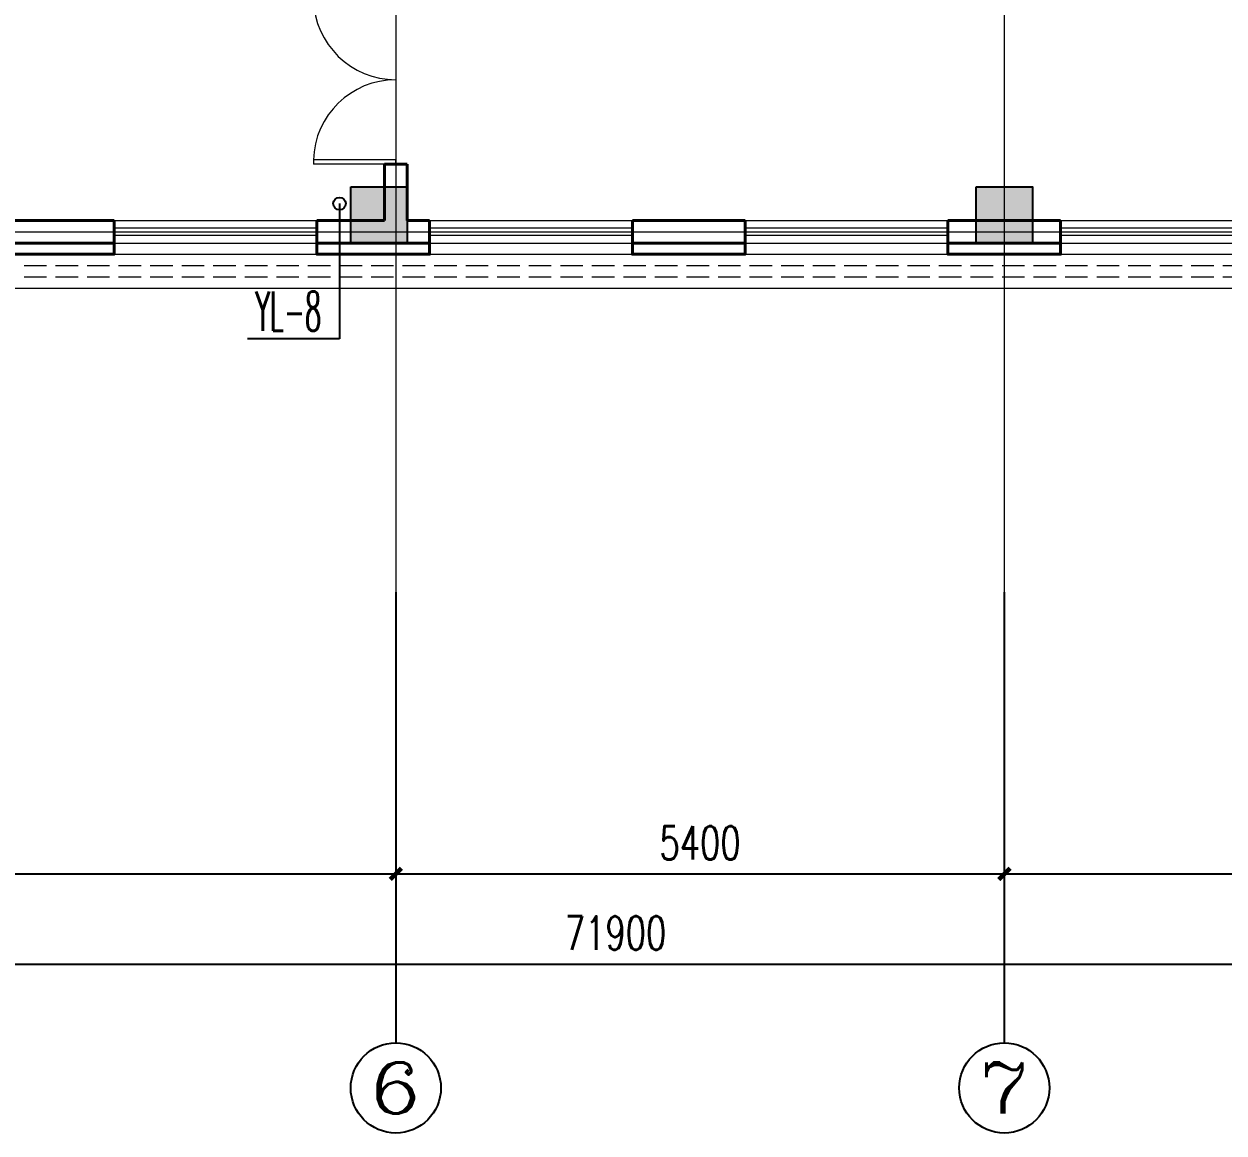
# Model space of a CAD drawing. Extents: x 1031190 to 1725648, y 733081 to 1571294.
# Drawn here: x 1323888 to 1334538, y 1052348 to 1062192 of the extents above; entities that cross this region are included whole.
import ezdxf
from ezdxf.enums import TextEntityAlignment as Align

# ---------------------------------------------------------------- set-up
doc = ezdxf.new("R2010")
doc.units = 0
doc.header["$LTSCALE"] = 1000
doc.header["$MEASUREMENT"] = 0
for name, pattern in [('ACAD_ISO10W100', [18.5, 12, -3, 0.5, -3]), ('DASH', [0.35, 0.25, -0.1]), ('DOTE', [2.42, 2, -0.2, 0.02, -0.2])]:
    doc.linetypes.add(name, pattern=pattern)
for name, color, linetype in [('AXIS', 3, 'Continuous'), ('AXIS_TEXT', 4, 'Continuous'), ('C-AXIS(轴号)', 3, 'Continuous'), ('C-AXIS-T(字)', 7, 'Continuous'), ('DIM_雨水', 3, 'Continuous'), ('S-COLU-HATCH', 30, 'Continuous'), ('S-COLU-LINE1', 6, 'Continuous'), ('VPIPE-雨水', 4, 'Y')]:
    doc.layers.add(name, color=color, linetype=linetype)
for name, color, linetype, lineweight in [('DOTE', 19, 'DOTE', 9), ('WALL', 9, 'Continuous', 40), ('WINDOW', 8, 'Continuous', 15), ('平面-看线', 45, 'Continuous', 15)]:
    doc.layers.add(name, color=color, linetype=linetype, lineweight=lineweight)
doc.styles.add('_TCH_AXIS', font='COMPLEX', dxfattribs={"bigfont": 'GBCBIG'})
doc.styles.add('_TCH_DIM_T3', font='SIMPLEX', dxfattribs={"width": 0.705882, "bigfont": 'GBCBIG'})
doc.styles.add('_TWT_SERIAL', font='simplex.shx', dxfattribs={"width": 0.6, "oblique": 10, "height": 3.5, "bigfont": 'aadri.shx'})
doc.styles.add('COMPLEX', font='COMPLEX')
doc.styles.get("Standard").update_dxf_attribs({"font": 'gbenor.shx', "bigfont": 'gbcbig.shx'})
doc.linetypes.add('Y', pattern='A,2,-0.2,["Y",Standard,S=0.4,R=0,X=-0.1,Y=-0.115],-0.35', length=2.55)
doc.dimstyles.new('_TCH_ARCH&&100', dxfattribs={"dimtxt": 297.5, "dimasz": 100, "dimexe": 250, "dimexo": 300, "dimgap": 126.25, "dimtad": 1, "dimdec": 0, "dimzin": 0, "dimdsep": 46, "dimtxsty": '_TCH_DIM_T3', "dimblk": 'ARCHTICK', "dimcen": 0.09, "dimclrt": 7, "dimazin": 2, "dimtfac": 1, "dimtdec": 0, "dimtix": 1, "dimtmove": 2, "dimatfit": 3, "dimfxl": 0, "dimtolj": 1, "dimtzin": 0, "dimarcsym": 0})

# ---------------------------------------------------------------- blocks, each defined once
blk = doc.blocks.new('rewerwer')
at = {"layer": 'S-COLU-HATCH'}
h = blk.add_hatch(color=8, dxfattribs=at)
h.dxf.hatch_style = 1
h.paths.add_polyline_path([(1326788, 1137956), (1327288, 1137956), (1327288, 1137456), (1326788, 1137456)])
h = blk.add_hatch(color=8, dxfattribs=at)
h.dxf.hatch_style = 1
h.paths.add_polyline_path([(1332338, 1137956), (1332838, 1137956), (1332838, 1137456), (1332338, 1137456)])
at = {"layer": 'S-COLU-LINE1', "color": 8}
for points in [[(1326788, 1137956), (1327288, 1137956), (1327288, 1137456), (1326788, 1137456)], [(1332338, 1137956), (1332838, 1137956), (1332838, 1137456), (1332338, 1137456)]]:
    blk.add_lwpolyline(points, close=True, dxfattribs=at)
blk = doc.blocks.new('_ArchTick')
at = {"color": 0, "linetype": 'ByBlock', "const_width": 0.4}
blk.add_lwpolyline([(-0.5, -0.5), (0.5, 0.5)], dxfattribs=at)
blk = doc.blocks.new('*D294')
at = {"layer": 'AXIS', "color": 0, "lineweight": -2}
for p, q in [((1293188, 1056848), (1293188, 1053598)), ((1365088, 1056848), (1365088, 1053598)), ((1293188, 1053848), (1365088, 1053848))]:
    blk.add_line(p, q, dxfattribs=at)
at = {"layer": 'Defpoints', "color": 0}
for p in [(1293188, 1057148), (1365088, 1057148), (1365088, 1053848)]:
    blk.add_point(p, dxfattribs=at)
at = {"layer": 'AXIS', "color": 0, "lineweight": -2, "xscale": 100, "yscale": 100, "zscale": 100, "rotation": 180}
blk.add_blockref('_ArchTick', (1293188, 1053848), dxfattribs=at)
at = {"layer": 'AXIS', "color": 0, "lineweight": -2, "xscale": 100, "yscale": 100, "zscale": 100}
blk.add_blockref('_ArchTick', (1365088, 1053848), dxfattribs=at)
at = {"layer": 'AXIS', "color": 7, "insert": (1329138, 1054123), "char_height": 297.5, "attachment_point": 5, "style": '_TCH_DIM_T3'}
blk.add_mtext('\\A1;71900', dxfattribs=at)
blk = doc.blocks.new('*D301')
at = {"layer": 'AXIS', "color": 0, "lineweight": -2}
for p, q in [((1318588, 1056848), (1318588, 1054398)), ((1327188, 1056848), (1327188, 1054398)), ((1318588, 1054648), (1327188, 1054648))]:
    blk.add_line(p, q, dxfattribs=at)
at = {"layer": 'Defpoints', "color": 0}
for p in [(1318588, 1057148), (1327188, 1057148), (1327188, 1054648)]:
    blk.add_point(p, dxfattribs=at)
at = {"layer": 'AXIS', "color": 0, "lineweight": -2, "xscale": 100, "yscale": 100, "zscale": 100, "rotation": 180}
blk.add_blockref('_ArchTick', (1318588, 1054648), dxfattribs=at)
at = {"layer": 'AXIS', "color": 0, "lineweight": -2, "xscale": 100, "yscale": 100, "zscale": 100}
blk.add_blockref('_ArchTick', (1327188, 1054648), dxfattribs=at)
at = {"layer": 'AXIS', "color": 7, "insert": (1322888, 1054923), "char_height": 297.5, "attachment_point": 5, "style": '_TCH_DIM_T3'}
blk.add_mtext('\\A1;8600', dxfattribs=at)
blk = doc.blocks.new('*D302')
at = {"layer": 'AXIS', "color": 0, "lineweight": -2}
for p, q in [((1327188, 1056848), (1327188, 1054398)), ((1332588, 1056848), (1332588, 1054398)), ((1327188, 1054648), (1332588, 1054648))]:
    blk.add_line(p, q, dxfattribs=at)
at = {"layer": 'Defpoints', "color": 0}
for p in [(1327188, 1057148), (1332588, 1057148), (1332588, 1054648)]:
    blk.add_point(p, dxfattribs=at)
at = {"layer": 'AXIS', "color": 0, "lineweight": -2, "xscale": 100, "yscale": 100, "zscale": 100, "rotation": 180}
blk.add_blockref('_ArchTick', (1327188, 1054648), dxfattribs=at)
at = {"layer": 'AXIS', "color": 0, "lineweight": -2, "xscale": 100, "yscale": 100, "zscale": 100}
blk.add_blockref('_ArchTick', (1332588, 1054648), dxfattribs=at)
at = {"layer": 'AXIS', "color": 7, "insert": (1329888, 1054923), "char_height": 297.5, "attachment_point": 5, "style": '_TCH_DIM_T3'}
blk.add_mtext('\\A1;5400', dxfattribs=at)
blk = doc.blocks.new('*D303')
at = {"layer": 'AXIS', "color": 0, "lineweight": -2}
for p, q in [((1332588, 1056848), (1332588, 1054398)), ((1340388, 1056848), (1340388, 1054398)), ((1332588, 1054648), (1340388, 1054648))]:
    blk.add_line(p, q, dxfattribs=at)
at = {"layer": 'Defpoints', "color": 0}
for p in [(1332588, 1057148), (1340388, 1057148), (1340388, 1054648)]:
    blk.add_point(p, dxfattribs=at)
at = {"layer": 'AXIS', "color": 0, "lineweight": -2, "xscale": 100, "yscale": 100, "zscale": 100, "rotation": 180}
blk.add_blockref('_ArchTick', (1332588, 1054648), dxfattribs=at)
at = {"layer": 'AXIS', "color": 0, "lineweight": -2, "xscale": 100, "yscale": 100, "zscale": 100}
blk.add_blockref('_ArchTick', (1340388, 1054648), dxfattribs=at)
at = {"layer": 'AXIS', "color": 7, "insert": (1336488, 1054923), "char_height": 297.5, "attachment_point": 5, "style": '_TCH_DIM_T3'}
blk.add_mtext('\\A1;7800', dxfattribs=at)
blk = doc.blocks.new('$WINLIB2D$00000001')
at = {"color": 0}
for points in [[(-0.5, 0.5), (-0.5, -0.5)], [(-0.5, 0.5), (0.5, 0.5)], [(0.5, -0.5), (0.5, 0.5)], [(0.5, 0.1667), (-0.5, 0.1667)], [(0.5, -0.1667), (-0.5, -0.1667)], [(-0.5, -0.5), (0.5, -0.5)]]:
    blk.add_lwpolyline(points, dxfattribs=at)
blk = doc.blocks.new('$DorLib2D$00000002')
for p, q in [((-0.5, 0), (-0.5, 0.4875)), ((-0.475, 0.4875), (-0.5, 0.4875)), ((-0.475, 0), (-0.475, 0.4875)), ((0.475, 0), (0.475, 0.4875)), ((0.475, 0.4875), (0.5, 0.4875)), ((0.5, 0), (0.5, 0.4875)), ((-0.5, 0), (-0.475, 0)), ((0.5, 0), (0.475, 0))]:
    blk.add_line(p, q)
at = {"lineweight": 13}
for centre, start, end in [((-0.4875, 0), 0, 88.53072), ((0.4875, 0), 91.46928, 180)]:
    blk.add_arc(centre, 0.4875, start, end, dxfattribs=at)
blk = doc.blocks.new('_AXISO')
blk.add_circle((0, 0), 0.5)
at = {"layer": 'AXIS_TEXT', "style": 'COMPLEX', "width": 1.041667}
blk.add_attdef('A', text='', height=0.56, dxfattribs=at).set_placement((-0.25, -0.28), (0.25, -0.28), align=Align.FIT)

msp = doc.modelspace()

# ---------------------------------------------------------------- linework, layer by layer
at = {"layer": 'C-AXIS(轴号)'}
for p, q in [((1327187.7, 1057147.8), (1327187.7, 1053147.8)), ((1332587.7, 1057147.8), (1332587.7, 1053147.8))]:
    msp.add_line(p, q, dxfattribs=at)
at = {"layer": 'DIM_雨水'}
for p, q in [((1326687.7, 1060597.8), (1326687.7, 1059398.9)), ((1326687.7, 1059398.9), (1325872.1, 1059398.9))]:
    msp.add_line(p, q, dxfattribs=at)
at = {"layer": 'DOTE', "linetype": 'ACAD_ISO10W100', "ltscale": 100}
for p, q in [((1327187.7, 1080847.8), (1327187.7, 1057147.8)), ((1332587.7, 1080847.8), (1332587.7, 1057147.8)), ((1291011.4, 1060347.8), (1368287.7, 1060347.8))]:
    msp.add_line(p, q, dxfattribs=at)
at = {"layer": 'VPIPE-雨水'}
msp.add_circle((1326687.7, 1060597.8), 55, dxfattribs=at)
at = {"layer": 'WALL', "color": 8}
for p, q in [((1327287.7, 1060947.8), (1327087.7, 1060947.8)), ((1327087.7, 1060947.8), (1327087.7, 1060447.8)), ((1327287.7, 1060447.8), (1327287.7, 1060947.8)), ((1324687.7, 1060447.8), (1323687.7, 1060447.8)), ((1324687.7, 1060247.8), (1324687.7, 1060447.8)), ((1327087.7, 1060447.8), (1326487.7, 1060447.8)), ((1326487.7, 1060447.8), (1326487.7, 1060247.8)), ((1327487.7, 1060447.8), (1327287.7, 1060447.8)), ((1327487.7, 1060247.8), (1327487.7, 1060447.8)), ((1330287.7, 1060447.8), (1329287.7, 1060447.8)), ((1329287.7, 1060447.8), (1329287.7, 1060247.8)), ((1330287.7, 1060247.8), (1330287.7, 1060447.8)), ((1333087.7, 1060447.8), (1332087.7, 1060447.8)), ((1332087.7, 1060447.8), (1332087.7, 1060247.8)), ((1333087.7, 1060247.8), (1333087.7, 1060447.8)), ((1323687.7, 1060247.8), (1324687.7, 1060247.8)), ((1326487.7, 1060247.8), (1327187.7, 1060247.8)), ((1327187.7, 1060247.8), (1327487.7, 1060247.8)), ((1329287.7, 1060247.8), (1330287.7, 1060247.8)), ((1332087.7, 1060247.8), (1333087.7, 1060247.8))]:
    msp.add_line(p, q, dxfattribs=at)
for points in [[(1324687.7, 1060247.8), (1324687.7, 1060147.8), (1323687.7, 1060147.8), (1323687.7, 1060247.8)], [(1327487.7, 1060247.8), (1327487.7, 1060147.8), (1326487.7, 1060147.8), (1326487.7, 1060247.8)], [(1330287.7, 1060247.8), (1330287.7, 1060147.8), (1329287.7, 1060147.8), (1329287.7, 1060247.8)], [(1333087.7, 1060247.8), (1333087.7, 1060147.8), (1332087.7, 1060147.8), (1332087.7, 1060247.8)]]:
    msp.add_lwpolyline(points, dxfattribs=at)
at = {"layer": '平面-看线', "color": 8}
for points in [[(1293087.7, 1060247.8), (1293087.7, 1059847.8), (1365587.7, 1059847.8), (1365587.7, 1070547.8), (1357887.7, 1070547.8), (1357887.7, 1072447.8), (1349137.7, 1072447.8)], [(1324687.7, 1060147.8), (1326487.7, 1060147.8)], [(1327487.7, 1060147.8), (1329287.7, 1060147.8)], [(1330287.7, 1060147.8), (1332087.7, 1060147.8)], [(1333087.7, 1060147.8), (1334887.7, 1060147.8)]]:
    msp.add_lwpolyline(points, dxfattribs=at)
at = {"layer": '平面-看线', "color": 8, "linetype": 'DASH', "ltscale": 0.8}
for points in [[(1293087.7, 1059947.8), (1365487.7, 1059947.8), (1365487.7, 1070447.8), (1357787.7, 1070447.8), (1357787.7, 1072347.8), (1349137.7, 1072347.8)], [(1293087.7, 1060047.8), (1365387.7, 1060047.8), (1365387.7, 1070347.8), (1357687.7, 1070347.8), (1357687.7, 1072247.8), (1349137.7, 1072247.8)]]:
    msp.add_lwpolyline(points, dxfattribs=at)

# ---------------------------------------------------------------- block references
at = {"layer": 'C-AXIS(轴号)'}
ref = msp.add_blockref('_AXISO', (1327187.7, 1052747.8), dxfattribs=dict(at, xscale=800, yscale=800, zscale=800))
ref.add_attrib('A', '6', dxfattribs={"layer": 'C-AXIS-T(字)', "height": 452.5, "style": '_TCH_AXIS', "width": 1.5}).set_placement((1326961.4, 1052521.5), (1327414, 1052521.5), align=Align.FIT)
ref = msp.add_blockref('_AXISO', (1332587.7, 1052747.8), dxfattribs=dict(at, xscale=800, yscale=800, zscale=800))
ref.add_attrib('A', '7', dxfattribs={"layer": 'C-AXIS-T(字)', "height": 452.5, "style": '_TCH_AXIS', "width": 1.5}).set_placement((1332361.4, 1052521.5), (1332814, 1052521.5), align=Align.FIT)
at = {"layer": 'S-COLU-LINE1', "color": 8}
msp.add_blockref('rewerwer', (0, -77208.4), dxfattribs=at)
at = {"layer": 'WINDOW'}
for name, p, xscale, yscale, zscale, rotation in [('$DorLib2D$00000002', (1327187.7, 1061697.8), -1500, -1500, -1500, 270.0000000000563), ('$WINLIB2D$00000001', (1325587.7, 1060347.8), -1800, 200, -1800, 179.9999999999978), ('$WINLIB2D$00000001', (1328387.7, 1060347.8), -1800, 200, -1800, 179.9999999999976), ('$WINLIB2D$00000001', (1331187.7, 1060347.8), -1800, 200, -1800, 179.9999999999976), ('$WINLIB2D$00000001', (1333987.7, 1060347.8), -1800, 200, -1800, 179.9999999999976)]:
    msp.add_blockref(name, p, dxfattribs=dict(at, xscale=xscale, yscale=yscale, zscale=zscale, rotation=rotation))

# ---------------------------------------------------------------- texts
at = {"layer": 'DIM_雨水', "color": 7, "style": '_TWT_SERIAL', "width": 0.48}
msp.add_text('YL-8', height=350, dxfattribs=at).set_placement((1325942.1, 1059468.9))

# ---------------------------------------------------------------- dimensions: what is measured, and where the dimension line sits
at = {"layer": 'AXIS'}
for p1, p2, distance, picture, middle in [((1293187.7, 1057147.8), (1365087.7, 1057147.8), -3300, '*D294', (1329137.7, 1054122.8)), ((1318587.7, 1057147.8), (1327187.7, 1057147.8), -2500, '*D301', (1322887.7, 1054922.8)), ((1327187.7, 1057147.8), (1332587.7, 1057147.8), -2500, '*D302', (1329887.7, 1054922.8)), ((1332587.7, 1057147.8), (1340387.7, 1057147.8), -2500, '*D303', (1336487.7, 1054922.8))]:
    dim = msp.add_aligned_dim(p1=p1, p2=p2, distance=distance, dimstyle='_TCH_ARCH&&100', dxfattribs=at)
    dim.commit()
    dim.dimension.update_dxf_attribs({"geometry": picture, "text_midpoint": middle})

doc.saveas('drawing.dxf')
